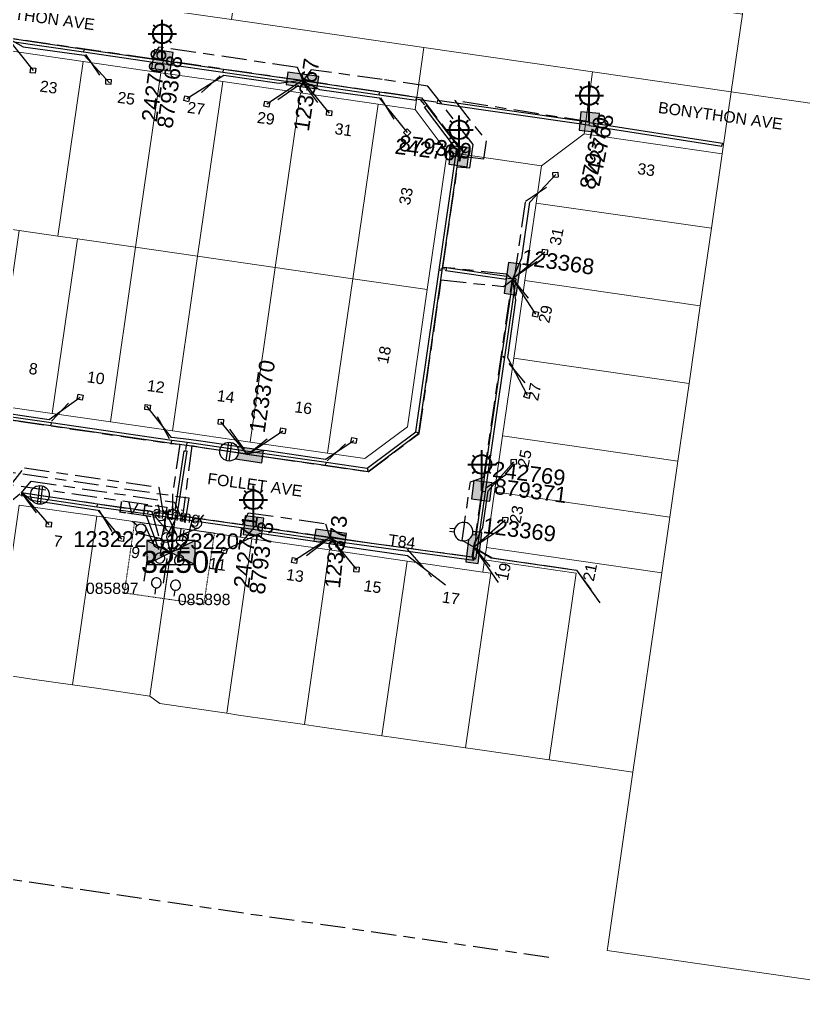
# Model space of a CAD drawing. Header units: metres. Extents: x 300545 to 301772, y 6244522 to 6246099.
# Drawn here: x 300689.3 to 300814.2, y 6244622.9 to 6244779.4 of the extents above; entities that cross this region are included whole.
import ezdxf
from ezdxf.enums import TextEntityAlignment as Align

# ---------------------------------------------------------------- set-up
doc = ezdxf.new("R2010")
doc.units = ezdxf.units.M
for name, pattern in [('Cable Exist UG', [8.2, 4, -1.2, 1.8, -1.2]), ('HIDDEN', [0.375, 0.25, -0.125]), ('HIDDEN2', [0.1875, 0.125, -0.0625])]:
    doc.linetypes.add(name, pattern=pattern)
doc.layers.get('0').update_dxf_attribs({"color": 6})
for name, color, linetype, lineweight in [('Cadastre Land Parcels_SP_EXT', 9, 'Continuous', 5), ('Cadastre Other Property_SP_EXT', 9, 'HIDDEN', 5), ('Cadastre Roads_SP_EXT', 9, 'Continuous', 5)]:
    doc.layers.add(name, color=color, linetype=linetype, lineweight=lineweight)
for name, color, linetype in [('Duct_SP_EXT', 7, 'Continuous'), ('Equip_HV_EXT', 7, 'Continuous'), ('Equip_LV_EXT', 7, 'Continuous'), ('Equip_SP_SL_EXT', 7, 'Continuous'), ('Mains_HV_EXT', 7, 'Continuous'), ('Mains_LV_EXT', 7, 'Continuous'), ('Mains_LV_SL_EXT', 7, 'Continuous'), ('Services_SP_EXT', 7, 'Continuous'), ('Sub_SP_EXT', 7, 'Continuous'), ('SupportsUG_SP_LV_EXT', 7, 'Continuous'), ('SupportsUG_SP_LV_SL_EXT', 7, 'Continuous'), ('Trench_SP_EXT', 7, 'Continuous')]:
    doc.layers.add(name, color=color, linetype=linetype)
doc.styles.add('COLUMN_LABEL', font='arial.ttf')
doc.styles.add('iecARIAL', font='arial.ttf', dxfattribs={"height": 2})
doc.styles.add('POLE_LABEL', font='arial.ttf')
doc.styles.get("Standard").update_dxf_attribs({"font": 'arial.ttf'})
doc.styles.add('SWITCH_LABEL', font='arial.ttf', dxfattribs={"height": 2.5})
doc.linetypes.add('Cable E UG', pattern='A,6,-0.5,["E",Standard,S=1.7,R=0,X=0.5,Y=-1],-2.9', length=9.4)

# ---------------------------------------------------------------- blocks, each defined once
blk = doc.blocks.new('SUB_PADMOUNT_EXT')
for points in [[(0, 0), (-3.84, 1.92), (-3.84, -1.92)], [(0, 0), (3.84, 1.92), (3.84, -1.92)]]:
    blk.add_hatch(color=256).paths.add_polyline_path(points)
for p, q in [((3.84, 1.92), (-3.84, -1.92)), ((-3.84, 1.92), (3.84, -1.92))]:
    blk.add_line(p, q)
blk.add_lwpolyline([(-3.84, -1.92), (3.84, -1.92), (3.84, 1.92), (-3.84, 1.92)], close=True)
for tag, height, flags, p in [('ASSET_NUM', 3.5, 8, (2, 2)), ('STREET_CODE', 0.2, 9, (1.5, 0)), ('CONSTRUCTED_VOLTAGE', 0.2, 9, (1.5, -0.2)), ('OPERATING_VOLTAGE', 0.2, 9, (1.5, -0.6)), ('ORIENTATION', 0.2, 9, (1.5, -0.8)), ('OWNED_BY', 0.2, 9, (1.5, -1)), ('OPERATED_BY', 0.2, 9, (1.5, -1.2)), ('SECONDARY_VOLTAGE', 0.2, 9, (1.5, -1.6)), ('NO_PHASES', 0.2, 9, (1.5, -0.4)), ('MAINTAINED_BY', 0.2, 9, (1.5, -1.4)), ('STATE', 0.2, 9, (1.5, -1.8)), ('SUBSTATION_TYPE', 0.2, 9, (1.5, -2.2)), ('STREETNAME', 0.2, 9, (1.5, -3)), ('SUBURB', 0.2, 9, (1.5, -3.2)), ('PARENT', 0.2, 9, (1.5, -2)), ('USAGE', 0.2, 9, (1.5, -2.4)), ('LEGEND', 0.2, 9, (1.5, -2.6)), ('LOCATION', 0.2, 9, (1.5, -2.8)), ('Z', 0.2, 1, (1.5, -3.6)), ('NOTES', 0.2, 9, (1.5, -3.4))]:
    blk.add_attdef(tag, text='', height=height, dxfattribs=dict(flags=flags)).set_placement(p, align=Align.MIDDLE_LEFT)
blk = doc.blocks.new('COLUMN_EXT')
blk.add_hatch(color=256).paths.add_polyline_path([(-1.49, 1.48), (-1.49, -1.49), (1.48, -1.49), (1.48, 1.48)])
blk.add_lwpolyline([(-1.49, -1.49), (1.48, -1.49), (1.48, 1.48), (-1.49, 1.48)], close=True)
for tag, height, style, flags, p in [('ASSET_NUM', 2.5, 'COLUMN_LABEL', 8, (2, 2)), ('STRUCTURE_PLANT_NUMBER', 0.2, 'POLE_LABEL', 9, (1.81, 0.03)), ('STREET_CODE', 0.2, 'COLUMN_LABEL', 9, (1.81, -0.2))]:
    blk.add_attdef(tag, text='', height=height, dxfattribs=dict(style=style, flags=flags)).set_placement(p, align=Align.MIDDLE_LEFT)
at = {"flags": 9}
for tag, p in [('COLUMN_TYPE', (1.81, -0.4)), ('OWNED_BY', (1.81, -0.6)), ('STATE', (1.81, -0.8)), ('USAGE', (1.81, -1)), ('STREETNAME', (1.81, -1.6)), ('LEGEND', (1.81, -1.2)), ('LOCATION', (1.81, -1.4)), ('SUBURB', (1.81, -1.8)), ('NOTES', (1.81, -2))]:
    blk.add_attdef(tag, text='', height=0.2, dxfattribs=at).set_placement(p, align=Align.MIDDLE_LEFT)
at = {"flags": 1}
blk.add_attdef('Z', (1.81, -2.35), '', height=0.2, dxfattribs=at)
blk = doc.blocks.new('PILLAR_EXT')
blk.add_hatch(color=256).paths.add_polyline_path([(-2.475, 0.99), (-2.475, -0.99), (2.475, -0.99), (2.475, 0.99)])
blk.add_lwpolyline([(-2.475, -0.99), (2.475, -0.99), (2.475, 0.99), (-2.475, 0.99)], close=True)
at = {"style": 'iecARIAL', "flags": 8}
blk.add_attdef('ASSET_NUM', (1.5, 3.5), '', height=2.5, dxfattribs=at)
for tag, p, flags in [('OWNED_BY', (0, -0.2), 9), ('STATE', (0, -0.4), 9), ('SUPPORT_TYPE', (0, -0.6), 9), ('USAGE', (0, -0.8), 9), ('LEGEND', (0, -1), 9), ('LOCATION', (0, -1.2), 9), ('NOTES', (0, -1.4), 9), ('PARENT', (0, -1.6), 9), ('STREETNAME', (0, -1.8), 9), ('SUBURB', (0, -2), 1)]:
    blk.add_attdef(tag, p, '', height=0.2, dxfattribs=dict(flags=flags))
blk = doc.blocks.new('SL_LANTERN_EXT')
at = {"lineweight": 40}
for p, q in [((0, 1.97), (0, 6.47)), ((-1.46, 5.68), (-1.06, 5.28)), ((1.46, 5.68), (1.06, 5.28)), ((-2.25, 4.22), (2.25, 4.22)), ((-1.46, 2.76), (-1.06, 3.16)), ((1.46, 2.76), (1.06, 3.16)), ((0, 0), (0, 2.72))]:
    blk.add_line(p, q, dxfattribs=at)
blk.add_circle((0, 4.22), 1.5, dxfattribs=at)
at = {"style": 'iecARIAL', "flags": 8}
blk.add_attdef('ASSET_NUM', (1.5, 1.5), '', height=2.5, dxfattribs=at)
for tag, p, height, flags in [('OPERATING_VOLTAGE', (0.98, -1.65), 0.2, 9), ('CONSTRUCTED_VOLTAGE', (0.98, -0.65), 0.2, 9), ('CONTROL_TYPE', (0.98, -0.85), 0.2, 9), ('LANTERN_PURPOSE', (0.98, -1.05), 0.2, 9), ('LANTERN_TYPE', (0.98, -1.25), 0.2, 9), ('NO_PHASES', (0.98, -1.45), 0.2, 9), ('LNUMBER', (2.18, -3.25), 2.5, 8), ('ORIENTATION', (0.98, -1.85), 0.2, 9), ('OWNED_BY', (0.98, -2.05), 0.2, 9), ('STATE', (0.98, -2.25), 0.2, 9), ('USAGE', (0.98, -2.45), 0.2, 9), ('CEXIST', (0.98, -2.65), 0.2, 9), ('CNEW', (0.98, -2.85), 0.2, 9), ('CNUMBER', (0.98, -3.05), 0.2, 9), ('CREMOVE', (0.98, -3.25), 0.2, 9), ('CREPLACE', (0.98, -3.45), 0.2, 9), ('LKINGHEIGHT', (0.98, -3.65), 0.2, 9), ('LBRACKET', (0.98, -3.85), 0.2, 9), ('LBRACKETVOCAB', (0.98, -4.05), 0.2, 9), ('LCATEGORY', (0.98, -4.25), 0.2, 9), ('LCHARGE1', (0.98, -4.45), 0.2, 9), ('LCHARGE1PERCENT', (0.98, -4.65), 0.2, 9), ('LCHARGE2', (0.98, -4.85), 0.2, 9), ('LCHARGE2PERCENT', (0.98, -5.05), 0.2, 9), ('LCHARGE3', (0.98, -5.25), 0.2, 9), ('LCHARGE3PERCENT', (0.98, -5.45), 0.2, 9), ('LEXIST', (0.98, -5.65), 0.2, 9), ('LLAMP', (0.98, -5.85), 0.2, 9), ('LLAMPVOCAB', (0.98, -6.05), 0.2, 9), ('LMAST', (0.98, -6.25), 0.2, 9), ('LMASTVOCAB', (0.98, -6.45), 0.2, 9), ('LNEW', (0.98, -6.65), 0.2, 9), ('LANTNUMBER', (0.98, -6.85), 0.2, 9), ('LOUTREACH', (0.98, -7.25), 0.2, 9), ('LOUTREACHVOCAB', (0.98, -7.45), 0.2, 9), ('LRATECODE', (0.98, -7.65), 0.2, 9), ('LREMOVE', (0.98, -7.85), 0.2, 9), ('STREETNAME', (0.98, -9.25), 0.2, 9), ('SUBURB', (0.98, -9.45), 0.2, 1), ('LREPLACE', (0.98, -8.05), 0.2, 9), ('LTYPE', (0.98, -8.25), 0.2, 9), ('LTYPEVOCAB', (0.98, -8.45), 0.2, 9), ('LEGEND', (0.98, -8.65), 0.2, 9), ('LOCATION', (0.98, -8.85), 0.2, 9), ('NOTES', (0.98, -9.05), 0.2, 9)]:
    blk.add_attdef(tag, p, '', height=height, dxfattribs=dict(flags=flags))
blk = doc.blocks.new('CCP_EXT')
at = {"flags": 9}
for tag, p in [('LIFE_SUPPORT', (0, -1.6)), ('STATE', (0, -1.8)), ('NOTES', (0, -2))]:
    blk.add_attdef(tag, text='', height=0.2, dxfattribs=at).set_placement(p, align=Align.MIDDLE_LEFT)
blk.add_wipeout([(0, 0.57), (0.57, 0), (0, -0.57), (-0.57, 0)])
blk.add_lwpolyline([(-0.57, 0), (0, 0.57), (0.57, 0), (0, -0.57), (-0.57, 0)])
at = {"flags": 1}
blk.add_attdef('Z', (0, 0), '', height=0.2, dxfattribs=at)
at = {"flags": 9}
for tag, p in [('CCP_TYPE', (0, 0)), ('CONSTRUCTED_VOLTAGE', (0, -0.2)), ('OPERATING_VOLTAGE', (0, -0.6)), ('ORIENTATION', (0, -0.8)), ('OWNED_BY', (0, -1)), ('NO_PHASES', (0, -0.4)), ('USAGE', (0, -1.2)), ('LEGEND', (0, -1.4))]:
    blk.add_attdef(tag, text='', height=0.2, dxfattribs=at).set_placement(p, align=Align.MIDDLE_LEFT)
blk = doc.blocks.new('LV_UG_LINKS_CLOSED_EXT')
blk.add_wipeout([(-1.06, 1.06), (-1.18, 0.92), (-1.29, 0.76), (-1.37, 0.59), (-1.43, 0.42), (-1.48, 0.23), (-1.49, 0.05), (-1.49, -0.14), (-1.46, -0.33), (-1.41, -0.51), (-1.33, -0.68), (-1.24, -0.84), (-1.12, -0.99), (-0.99, -1.12), (-0.84, -1.24), (-0.68, -1.33), (-0.51, -1.41), (-0.33, -1.46), (-0.14, -1.49), (0.05, -1.49), (0.23, -1.48), (0.42, -1.43), (0.59, -1.37), (0.76, -1.29), (0.92, -1.18), (1.06, -1.06), (1.18, -0.92), (1.29, -0.76), (1.37, -0.59), (1.43, -0.42), (1.48, -0.23), (1.49, -0.05), (1.49, 0.14), (1.46, 0.33), (1.41, 0.51), (1.33, 0.68), (1.24, 0.84), (1.12, 0.99), (0.99, 1.12), (0.84, 1.24), (0.68, 1.33), (0.51, 1.41), (0.33, 1.46), (0.14, 1.49), (-0.05, 1.49), (-0.23, 1.48), (-0.42, 1.43), (-0.59, 1.37), (-0.76, 1.29), (-0.92, 1.18)])
for p, q in [((-0.25, -1.48), (-0.25, 1.48)), ((0.25, -1.48), (0.25, 1.48))]:
    blk.add_line(p, q)
blk.add_circle((0, 0), 1.5)
at = {"flags": 9}
for tag, p in [('ACTUAL_STATUS', (0, 0)), ('CONSTRUCTED_VOLTAGE', (0, -0.2)), ('OPERATING_VOLTAGE', (0, -0.6)), ('ORIENTATION', (0, -0.8)), ('STATE', (0, -1)), ('SWITCH_TYPE', (0, -1.2)), ('NO_PHASES', (0, -0.4)), ('USAGE', (0, -1.4)), ('NOTES', (0, -1.6))]:
    blk.add_attdef(tag, text='', height=0.2, dxfattribs=at).set_placement(p, align=Align.MIDDLE_LEFT)
at = {"flags": 1}
blk.add_attdef('Z', (0, 0), '', height=0.2, dxfattribs=at)
blk = doc.blocks.new('LV_UG_LINKS_OPEN_EXT')
blk.add_wipeout([(-0.25, 1.47), (-0.43, 1.43), (-0.61, 1.36), (-0.77, 1.28), (-0.93, 1.17), (-1.07, 1.05), (-1.19, 0.9), (-1.29, 0.75), (-1.38, 0.58), (-1.44, 0.4), (-1.48, 0.22), (-1.49, 0.03), (-1.49, -0.16), (-1.45, -0.34), (-1.4, -0.52), (-1.32, -0.69), (-1.23, -0.85), (-1.11, -1), (-0.98, -1.13), (-0.83, -1.24), (-0.66, -1.34), (-0.49, -1.41), (-0.31, -1.46), (-0.13, -1.49), (0.06, -1.49), (0.25, -1.47), (0.43, -1.43), (0.61, -1.36), (0.77, -1.28), (0.93, -1.17), (1.07, -1.05), (1.19, -0.9), (1.29, -0.75), (1.38, -0.58), (1.44, -0.4), (1.48, -0.22), (1.49, -0.03), (1.49, 0.16), (1.45, 0.34), (1.4, 0.52), (1.32, 0.69), (1.23, 0.85), (1.11, 1), (0.98, 1.13), (0.83, 1.24), (0.66, 1.34), (0.49, 1.41), (0.31, 1.46), (0.13, 1.49), (-0.06, 1.49)])
for p, q in [((-0.25, 1.47), (-0.25, 2.22)), ((0.25, 1.47), (0.25, 2.22)), ((-0.25, -1.47), (-0.25, -2.22)), ((0.25, -1.47), (0.25, -2.22))]:
    blk.add_line(p, q)
blk.add_lwpolyline([(0, -1.49, 1), (0, 1.49, 1)], format="xyb", close=True)
at = {"flags": 9}
for tag, p in [('ACTUAL_STATUS', (0, 0)), ('CONSTRUCTED_VOLTAGE', (0, -0.2)), ('OPERATING_VOLTAGE', (0, -0.6)), ('ORIENTATION', (0, -0.8)), ('STATE', (0, -1)), ('SWITCH_TYPE', (0, -1.2)), ('NO_PHASES', (0, -0.4)), ('USAGE', (0, -1.4)), ('NOTES', (0, -1.6))]:
    blk.add_attdef(tag, text='', height=0.2, dxfattribs=at).set_placement(p, align=Align.MIDDLE_LEFT)
at = {"flags": 1}
blk.add_attdef('Z', (0, 0), '', height=0.2, dxfattribs=at)
blk = doc.blocks.new('LV_UG_DFUSE_CLOSED_EXT')
for points in [[(1, 0), (0, 0)], [(5.04, 0.73), (2.16, -0.72)], [(5.05, -0.71), (2.16, 0.72)], [(6.2, 0.01), (7.2, 0.01)]]:
    blk.add_lwpolyline(points)
for centre in [(1.8, 0), (5.4, 0.01)]:
    blk.add_circle(centre, 0.8)
at = {"flags": 9}
for tag, p in [('ACTUAL_STATUS', (0, 0)), ('CONSTRUCTED_VOLTAGE', (0, -0.2)), ('OPERATING_VOLTAGE', (0, -0.6)), ('ORIENTATION', (0, -0.8)), ('STATE', (0, -1)), ('SWITCH_TYPE', (0, -1.2)), ('NO_PHASES', (0, -0.4)), ('USAGE', (0, -1.4)), ('NOTES', (0, -1.6))]:
    blk.add_attdef(tag, text='', height=0.2, dxfattribs=at).set_placement(p, align=Align.MIDDLE_LEFT)
at = {"flags": 1}
blk.add_attdef('Z', (0, 0), '', height=0.2, dxfattribs=at)
blk = doc.blocks.new('SWG_HOLEC_SU_EXT')
blk.add_line((1.8, -2), (5.8, -2))
for points in [[(1, 0), (0, 0)], [(6.6, 0), (7.6, 0)]]:
    blk.add_lwpolyline(points)
for points in [[(1.8, -0.8, 1), (1.8, 0.8, 1)], [(5.8, -0.8, 1), (5.8, 0.8, 1)]]:
    blk.add_lwpolyline(points, format="xyb", close=True)
at = {"style": 'SWITCH_LABEL', "flags": 8}
blk.add_attdef('ASSET_NUM', text='', height=2.5, rotation=179.9544, dxfattribs=at).set_placement((-2.4, 0), align=Align.MIDDLE_LEFT)
at = {"flags": 1}
blk.add_attdef('Z', (0, 0), '', height=0.2, dxfattribs=at)
at = {"flags": 9}
for tag, p in [('ACTUAL_STATUS', (0, -0.4)), ('CONSTRUCTED_VOLTAGE', (0, -0.6)), ('OPERATING_VOLTAGE', (0, -1)), ('ORIENTATION', (0, -1.2)), ('OWNED_BY', (0, -1.4)), ('NO_PHASES', (0, -0.8)), ('PARENT', (0, -1.6)), ('STATE', (0, -1.8)), ('SWITCH_TYPE', (0, -2)), ('STREETNAME', (0, -2.6)), ('SUBURB', (0, -2.8)), ('USAGE', (0, -2.2)), ('LOCATION', (0, -2.4)), ('NOTES', (0, -3))]:
    blk.add_attdef(tag, text='', height=0.2, dxfattribs=at).set_placement(p, align=Align.MIDDLE_LEFT)
at = {"style": 'SWITCH_LABEL', "flags": 9}
blk.add_attdef('STREET_CODE', text='', height=0.2, dxfattribs=at).set_placement((0, -0.2), align=Align.MIDDLE_LEFT)

msp = doc.modelspace()

# ---------------------------------------------------------------- linework, layer by layer
at = {"layer": 'Cadastre Land Parcels_SP_EXT', "linetype": 'Continuous'}
for points in [[(300859.14, 6244781.49), (300841.85, 6244783.49), (300838.46, 6244788.02), (300806.3, 6244792.67), (300804.51, 6244780.3), (300802.72, 6244767.92), (300834.89, 6244763.27), (300839.42, 6244766.66), (300856.56, 6244763.67), (300942.77, 6244751.21), (300940.73, 6244737.06), (300945.81, 6244730.26), (301065.84, 6244712.91), (301112.39, 6244660.11), (301123.1, 6244734.3), (301043.36, 6244745.89), (301010.68, 6244750.51), (301003.25, 6244751.58), (300963.79, 6244757.27), (300965.78, 6244771.04), (300946.04, 6244773.89), (300945.36, 6244769.03), (300859.14, 6244781.49)], [(300804.51, 6244780.3), (300724.86, 6244791.81), (300723.07, 6244779.43), (300753.74, 6244775), (300780.62, 6244771.12), (300802.72, 6244767.92), (300804.51, 6244780.3)], [(300699.4, 6244772.74), (300687.03, 6244774.53), (300683.01, 6244746.7), (300689.2, 6244745.8), (300695.38, 6244744.91), (300699.4, 6244772.74)], [(300711.77, 6244770.96), (300699.4, 6244772.74), (300695.38, 6244744.91), (300698.48, 6244744.46), (300707.76, 6244743.12), (300711.77, 6244770.96)], [(300721.67, 6244769.53), (300711.77, 6244770.96), (300707.76, 6244743.12), (300717.65, 6244741.69), (300721.67, 6244769.53)], [(300734.05, 6244767.74), (300721.67, 6244769.53), (300717.65, 6244741.69), (300730.03, 6244739.91), (300734.05, 6244767.74)], [(300746.42, 6244765.95), (300734.05, 6244767.74), (300730.03, 6244739.91), (300742.4, 6244738.12), (300746.42, 6244765.95)], [(300802.72, 6244767.92), (300801.29, 6244758.03), (300799.58, 6244746.15), (300797.79, 6244733.77), (300796.01, 6244721.4), (300794.22, 6244709.02), (300792.93, 6244700.11), (300791.65, 6244691.2), (300787.06, 6244659.47), (300783.05, 6244631.66), (300782.96, 6244631.04), (300839.27, 6244622.91), (300834.19, 6244629.71), (300853.61, 6244764.19), (300839.42, 6244766.66), (300834.89, 6244763.27), (300802.72, 6244767.92)], [(300757.44, 6244758.3), (300752.36, 6244765.09), (300746.42, 6244765.95), (300742.4, 6244738.12), (300754.28, 6244736.4), (300757.44, 6244758.3)], [(300801.29, 6244758.03), (300779.28, 6244761.2), (300772.49, 6244756.12), (300771.63, 6244750.18), (300799.58, 6244746.15), (300801.29, 6244758.03)], [(300799.58, 6244746.15), (300771.63, 6244750.18), (300769.84, 6244737.81), (300797.79, 6244733.77), (300799.58, 6244746.15)], [(300698.48, 6244744.46), (300695.38, 6244744.91), (300689.2, 6244745.8), (300685.18, 6244717.97), (300694.46, 6244716.63), (300698.48, 6244744.46)], [(300707.76, 6244743.12), (300698.48, 6244744.46), (300694.46, 6244716.63), (300703.74, 6244715.29), (300707.76, 6244743.12)], [(300717.65, 6244741.69), (300707.76, 6244743.12), (300703.74, 6244715.29), (300713.63, 6244713.86), (300717.65, 6244741.69)], [(300730.03, 6244739.91), (300717.65, 6244741.69), (300713.63, 6244713.86), (300726.01, 6244712.07), (300730.03, 6244739.91)], [(300742.4, 6244738.12), (300730.03, 6244739.91), (300726.01, 6244712.07), (300738.38, 6244710.28), (300742.4, 6244738.12)], [(300751.12, 6244714.51), (300754.28, 6244736.4), (300742.4, 6244738.12), (300738.38, 6244710.28), (300744.32, 6244709.43), (300751.12, 6244714.51)], [(300797.79, 6244733.77), (300769.84, 6244737.81), (300768.05, 6244725.43), (300796.01, 6244721.4), (300797.79, 6244733.77)], [(300796.01, 6244721.4), (300768.05, 6244725.43), (300766.27, 6244713.06), (300794.22, 6244709.02), (300796.01, 6244721.4)], [(300794.22, 6244709.02), (300766.27, 6244713.06), (300764.98, 6244704.15), (300792.93, 6244700.11), (300794.22, 6244709.02)], [(300792.93, 6244700.11), (300764.98, 6244704.15), (300763.7, 6244695.24), (300791.65, 6244691.2), (300792.93, 6244700.11)], [(300701.57, 6244700.24), (300689.19, 6244702.03), (300685.31, 6244675.16), (300691.27, 6244674.3), (300697.69, 6244673.37), (300701.57, 6244700.24)], [(300713.94, 6244698.45), (300701.57, 6244700.24), (300697.69, 6244673.37), (300701.51, 6244672.82), (300710.06, 6244671.59), (300713.94, 6244698.45)], [(300726.31, 6244696.66), (300713.94, 6244698.45), (300710.06, 6244671.59), (300711.61, 6244670.37), (300722.29, 6244668.83), (300726.31, 6244696.66)], [(300738.69, 6244694.88), (300726.31, 6244696.66), (300722.29, 6244668.83), (300724.18, 6244668.56), (300734.67, 6244667.04), (300738.69, 6244694.88)], [(300791.65, 6244691.2), (300763.7, 6244695.24), (300763.42, 6244693.29), (300778.03, 6244691.18), (300773.72, 6244661.4), (300774.46, 6244661.29), (300787.06, 6244659.47), (300791.65, 6244691.2)], [(300751.06, 6244693.09), (300738.69, 6244694.88), (300734.67, 6244667.04), (300736.75, 6244666.74), (300747.04, 6244665.25), (300751.06, 6244693.09)], [(300764.4, 6244691.16), (300763.13, 6244691.34), (300751.06, 6244693.09), (300747.04, 6244665.25), (300749.32, 6244664.92), (300760.38, 6244663.32), (300764.4, 6244691.16)], [(300778.03, 6244691.18), (300763.42, 6244693.29), (300763.13, 6244691.34), (300764.4, 6244691.16), (300760.38, 6244663.32), (300761.89, 6244663.1), (300773.72, 6244661.4), (300778.03, 6244691.18)]]:
    msp.add_lwpolyline(points, close=True, dxfattribs=at)
at = {"layer": 'Cadastre Other Property_SP_EXT', "linetype": 'HIDDEN2'}
msp.add_lwpolyline([(300713.93, 6244698.44), (300712.3, 6244687.11), (300718.64, 6244686.2), (300720.34, 6244697.56), (300713.93, 6244698.44)], close=True, dxfattribs=at)
at = {"layer": 'Cadastre Roads_SP_EXT', "linetype": 'Continuous'}
msp.add_lwpolyline([(300802.72, 6244767.92), (300780.62, 6244771.12), (300779.28, 6244761.2), (300801.29, 6244758.03), (300802.72, 6244767.92)], close=True, dxfattribs=at)
at = {"layer": 'Duct_SP_EXT'}
for p, q in [((300699.47, 6244774.21), (300687.3, 6244775.96)), ((300699.54, 6244774.68), (300687.36, 6244776.44)), ((300699.47, 6244774.21), (300699.5, 6244774.44)), ((300699.47, 6244774.21), (300699.5, 6244774.44)), ((300712.07, 6244772.37), (300699.47, 6244774.21)), ((300699.54, 6244774.68), (300699.5, 6244774.44)), ((300699.54, 6244774.68), (300699.5, 6244774.44)), ((300712.14, 6244772.84), (300699.54, 6244774.68)), ((300712.07, 6244772.37), (300712.1, 6244772.61)), ((300712.07, 6244772.37), (300712.1, 6244772.61)), ((300721.69, 6244770.99), (300712.07, 6244772.37)), ((300712.14, 6244772.84), (300712.1, 6244772.61)), ((300712.14, 6244772.84), (300712.1, 6244772.61)), ((300721.76, 6244771.47), (300712.14, 6244772.84)), ((300721.69, 6244770.99), (300721.73, 6244771.23)), ((300721.69, 6244770.99), (300721.73, 6244771.23)), ((300734.33, 6244769.17), (300721.69, 6244770.99)), ((300721.76, 6244771.47), (300721.73, 6244771.23)), ((300721.76, 6244771.47), (300721.73, 6244771.23)), ((300734.4, 6244769.64), (300721.76, 6244771.47)), ((300734.33, 6244769.17), (300734.37, 6244769.41)), ((300734.33, 6244769.17), (300734.37, 6244769.41)), ((300746.58, 6244767.39), (300734.33, 6244769.17)), ((300734.4, 6244769.64), (300734.37, 6244769.41)), ((300734.4, 6244769.64), (300734.37, 6244769.41)), ((300746.65, 6244767.87), (300734.4, 6244769.64)), ((300746.58, 6244767.39), (300746.61, 6244767.63)), ((300746.58, 6244767.39), (300746.61, 6244767.63)), ((300752.48, 6244766.54), (300746.58, 6244767.39)), ((300746.65, 6244767.87), (300746.61, 6244767.63)), ((300746.65, 6244767.87), (300746.61, 6244767.63)), ((300752.55, 6244767.01), (300746.65, 6244767.87)), ((300752.48, 6244766.54), (300752.51, 6244766.77)), ((300752.55, 6244767.01), (300752.51, 6244766.77)), ((300753.84, 6244765.45), (300754.03, 6244765.6)), ((300754.22, 6244765.74), (300754.03, 6244765.6)), ((300759.46, 6244758.87), (300754.22, 6244765.74)), ((300755.83, 6244766.03), (300755.87, 6244766.27)), ((300778.8, 6244762.74), (300755.83, 6244766.03)), ((300755.9, 6244766.51), (300755.87, 6244766.27)), ((300778.86, 6244763.21), (300755.9, 6244766.51)), ((300758.95, 6244758.74), (300753.84, 6244765.45)), ((300778.8, 6244762.74), (300778.83, 6244762.97)), ((300780.07, 6244762.56), (300778.8, 6244762.74)), ((300778.86, 6244763.21), (300778.83, 6244762.97)), ((300780.13, 6244763.03), (300778.86, 6244763.21)), ((300780.06, 6244762.56), (300780.1, 6244762.8)), ((300780.06, 6244762.56), (300801.26, 6244759.25)), ((300780.07, 6244762.56), (300780.1, 6244762.8)), ((300780.13, 6244763.03), (300780.1, 6244762.8)), ((300780.14, 6244763.03), (300780.1, 6244762.8)), ((300780.14, 6244763.03), (300801.34, 6244759.72)), ((300801.26, 6244759.25), (300801.3, 6244759.49)), ((300801.34, 6244759.72), (300801.3, 6244759.49)), ((300756.16, 6244739.52), (300758.83, 6244757.88)), ((300756.64, 6244739.45), (300759.31, 6244757.81)), ((300758.8, 6244757.68), (300758.95, 6244758.74)), ((300758.83, 6244757.88), (300759.07, 6244757.85)), ((300758.95, 6244758.74), (300759.2, 6244758.8)), ((300759.31, 6244757.81), (300759.07, 6244757.85)), ((300759.46, 6244758.87), (300759.2, 6244758.8)), ((300759.28, 6244757.61), (300759.46, 6244758.87)), ((300758.8, 6244757.68), (300759.04, 6244757.65)), ((300759.28, 6244757.61), (300759.04, 6244757.65)), ((300752.47, 6244713.73), (300756.16, 6244739.52)), ((300752.92, 6244713.47), (300756.64, 6244739.45)), ((300756.16, 6244739.52), (300756.4, 6244739.48)), ((300756.16, 6244739.52), (300756.4, 6244739.48)), ((300756.64, 6244739.45), (300756.4, 6244739.48)), ((300756.64, 6244739.45), (300756.4, 6244739.48)), ((300757.22, 6244739.36), (300757.26, 6244739.6)), ((300766.83, 6244737.97), (300757.22, 6244739.36)), ((300757.29, 6244739.84), (300757.26, 6244739.6)), ((300766.9, 6244738.45), (300757.29, 6244739.84)), ((300767.92, 6244738.15), (300766.13, 6244725.7)), ((300768.4, 6244738.08), (300766.6, 6244725.63)), ((300766.83, 6244737.97), (300766.86, 6244738.21)), ((300766.9, 6244738.45), (300766.86, 6244738.21)), ((300767.92, 6244738.15), (300768.16, 6244738.12)), ((300768.4, 6244738.08), (300768.16, 6244738.12)), ((300766.13, 6244725.7), (300763.01, 6244704.2)), ((300766.13, 6244725.7), (300766.36, 6244725.67)), ((300766.13, 6244725.7), (300766.36, 6244725.67)), ((300766.6, 6244725.63), (300766.36, 6244725.67)), ((300766.6, 6244725.63), (300766.36, 6244725.67)), ((300684.86, 6244716.06), (300694.24, 6244714.71)), ((300684.93, 6244716.53), (300694.31, 6244715.18)), ((300694.24, 6244714.71), (300694.28, 6244714.94)), ((300694.24, 6244714.71), (300694.28, 6244714.94)), ((300694.24, 6244714.71), (300713.47, 6244711.9)), ((300694.31, 6244715.18), (300694.28, 6244714.94)), ((300694.31, 6244715.18), (300694.28, 6244714.94)), ((300694.31, 6244715.18), (300713.53, 6244712.38)), ((300713.53, 6244712.38), (300713.5, 6244712.14)), ((300713.53, 6244712.38), (300713.5, 6244712.14)), ((300713.53, 6244712.38), (300715.98, 6244712.04)), ((300744.71, 6244707.91), (300752.47, 6244713.73)), ((300744.83, 6244707.4), (300752.92, 6244713.47)), ((300752.47, 6244713.73), (300752.69, 6244713.6)), ((300752.92, 6244713.47), (300752.69, 6244713.6)), ((300713.47, 6244711.9), (300713.5, 6244712.14)), ((300713.47, 6244711.9), (300713.5, 6244712.14)), ((300713.47, 6244711.9), (300715.92, 6244711.57)), ((300715.91, 6244711.57), (300715.95, 6244711.8)), ((300715.92, 6244711.57), (300715.95, 6244711.8)), ((300715.98, 6244712.04), (300715.95, 6244711.8)), ((300715.98, 6244712.04), (300715.95, 6244711.8)), ((300714.05, 6244701.17), (300715.52, 6244710.7)), ((300714.52, 6244701.09), (300715.99, 6244710.63)), ((300715.52, 6244710.7), (300715.75, 6244710.67)), ((300715.99, 6244710.63), (300715.75, 6244710.67)), ((300725.63, 6244710.17), (300725.67, 6244710.41)), ((300725.63, 6244710.17), (300725.67, 6244710.41)), ((300725.63, 6244710.17), (300738.07, 6244708.38)), ((300725.7, 6244710.64), (300725.67, 6244710.41)), ((300725.7, 6244710.64), (300725.67, 6244710.41)), ((300725.7, 6244710.64), (300738.14, 6244708.85)), ((300738.07, 6244708.38), (300738.11, 6244708.62)), ((300738.07, 6244708.38), (300738.11, 6244708.62)), ((300738.07, 6244708.38), (300744.83, 6244707.4)), ((300738.14, 6244708.85), (300738.11, 6244708.62)), ((300738.14, 6244708.85), (300738.11, 6244708.62)), ((300738.14, 6244708.85), (300744.71, 6244707.91)), ((300744.71, 6244707.91), (300744.77, 6244707.66)), ((300744.83, 6244707.4), (300744.77, 6244707.66)), ((300689.51, 6244703.48), (300689.55, 6244703.72)), ((300689.58, 6244703.96), (300689.55, 6244703.72)), ((300763.01, 6244704.2), (300763.25, 6244704.17)), ((300763.01, 6244704.2), (300763.25, 6244704.17)), ((300763.49, 6244704.14), (300763.25, 6244704.17)), ((300763.49, 6244704.13), (300763.25, 6244704.17)), ((300701.6, 6244701.71), (300701.64, 6244701.95)), ((300701.6, 6244701.71), (300701.64, 6244701.95)), ((300709.66, 6244700.56), (300701.6, 6244701.71)), ((300701.67, 6244702.19), (300701.64, 6244701.95)), ((300701.67, 6244702.19), (300701.64, 6244701.95)), ((300709.73, 6244701.04), (300701.67, 6244702.19)), ((300709.66, 6244700.56), (300709.7, 6244700.8)), ((300709.66, 6244700.56), (300709.7, 6244700.8)), ((300714.1, 6244699.9), (300709.66, 6244700.56)), ((300709.73, 6244701.04), (300709.7, 6244700.8)), ((300709.73, 6244701.04), (300709.7, 6244700.8)), ((300714.17, 6244700.38), (300709.73, 6244701.04)), ((300714.05, 6244701.17), (300714.29, 6244701.13)), ((300714.1, 6244699.9), (300714.14, 6244700.14)), ((300714.1, 6244699.9), (300714.14, 6244700.14)), ((300726.47, 6244698.12), (300714.1, 6244699.9)), ((300714.17, 6244700.38), (300714.14, 6244700.14)), ((300714.17, 6244700.38), (300714.14, 6244700.14)), ((300726.53, 6244698.6), (300714.17, 6244700.38)), ((300714.52, 6244701.09), (300714.29, 6244701.13)), ((300726.47, 6244698.12), (300726.5, 6244698.36)), ((300726.47, 6244698.12), (300726.5, 6244698.36)), ((300726.53, 6244698.6), (300726.5, 6244698.36)), ((300726.53, 6244698.6), (300726.5, 6244698.36)), ((300738.8, 6244696.82), (300726.53, 6244698.6)), ((300738.74, 6244696.35), (300726.47, 6244698.12)), ((300738.8, 6244696.82), (300738.77, 6244696.58)), ((300738.8, 6244696.82), (300738.77, 6244696.58)), ((300738.74, 6244696.35), (300738.77, 6244696.58)), ((300738.74, 6244696.35), (300738.77, 6244696.58)), ((300761.73, 6244695.17), (300761.49, 6244693.45)), ((300761.73, 6244695.17), (300761.97, 6244695.14)), ((300761.73, 6244695.17), (300761.97, 6244695.14)), ((300762.21, 6244695.11), (300761.97, 6244695.14)), ((300762.21, 6244695.11), (300761.97, 6244695.14)), ((300761.76, 6244693.66), (300761.72, 6244693.42)), ((300762.21, 6244695.11), (300761.96, 6244693.38)), ((300761.49, 6244693.45), (300761.72, 6244693.42)), ((300761.69, 6244693.18), (300761.72, 6244693.42)), ((300761.96, 6244693.38), (300761.72, 6244693.42))]:
    msp.add_line(p, q, dxfattribs=at)
at = {"layer": 'Mains_HV_EXT', "linetype": 'Cable E UG'}
for points in [[(300706.46, 6244700.8), (300709.32, 6244700.39)], [(300709.32, 6244700.39), (300709.44, 6244700.37), (300710.79, 6244696.78), (300711.42, 6244694.94)]]:
    msp.add_lwpolyline(points, dxfattribs=at)
at = {"layer": 'Mains_LV_SL_EXT', "linetype": 'Cable Exist UG'}
for points in [[(300734.39, 6244769.69), (300712.02, 6244772.93)], [(300780.1, 6244763.11), (300758.67, 6244766.51), (300758.67, 6244766.51), (300763.67, 6244760.07), (300763.26, 6244757.17), (300759.35, 6244757.64)], [(300738.79, 6244696.88), (300726.54, 6244698.66)]]:
    msp.add_lwpolyline(points, dxfattribs=at)
at = {"layer": 'Services_SP_EXT'}
msp.add_lwpolyline([(300761.75, 6244695.23), (300764.46, 6244693.61), (300764.46, 6244693.61), (300778.09, 6244691.67), (300781.81, 6244686.46)], dxfattribs=at)
at = {"layer": 'Trench_SP_EXT', "linetype": 'Cable Exist UG'}
for points in [[(300718.26, 6244767.82), (300721.91, 6244771.08)], [(300730.47, 6244766.71), (300734.37, 6244769.41), (300737.02, 6244765.83)], [(300748.99, 6244763.55), (300746.42, 6244767.66)], [(300752.71, 6244766.72), (300755.62, 6244766.31)], [(300753.86, 6244765.83), (300753.15, 6244766.66)], [(300757.09, 6244739.63), (300756.44, 6244739.71)], [(300767.85, 6244738.11), (300767.09, 6244738.15)], [(300769.9, 6244721.52), (300766.38, 6244725.77)], [(300697.08, 6244718.3), (300693.97, 6244714.99)], [(300725.59, 6244710.11), (300729.55, 6244713.24)], [(300715.8, 6244710.89), (300715.95, 6244711.8)], [(300766.92, 6244706.92), (300762.97, 6244704.3)], [(300686.25, 6244701.25), (300689.53, 6244704.03), (300692.18, 6244700.39)], [(300713.6, 6244696.3), (300714.13, 6244700.12)], [(300714.29, 6244701.13), (300714.09, 6244700.15)], [(300724.35, 6244695.63), (300726.72, 6244698.53)], [(300765.66, 6244697.98), (300761.69, 6244695.31)], [(300761.69, 6244695.31), (300765.42, 6244690.88)], [(300761.97, 6244695.14), (300764.61, 6244693.6), (300764.61, 6244693.6), (300778.09, 6244691.67), (300780.33, 6244688.56)], [(300751.05, 6244695.02), (300754.97, 6244690.58)]]:
    msp.add_lwpolyline(points, dxfattribs=at)

# ---------------------------------------------------------------- block references
at = {"layer": 'Equip_LV_EXT'}
for p, rotation in [((300713.18, 6244695.11), 104.6300113855784), ((300713.5, 6244695.16), 88.22841395178672), ((300713.89, 6244695.05), 48.51809170389424)]:
    msp.add_blockref('LV_UG_DFUSE_CLOSED_EXT', p, dxfattribs=dict(at, rotation=rotation))
at = {"layer": 'Equip_SP_SL_EXT'}
ref = msp.add_blockref('SL_LANTERN_EXT', (300712.02, 6244772.93), dxfattribs=at)
ref.add_attrib('ASSET_NUM', '242766', dxfattribs={"layer": '0', "height": 2.5, "rotation": 81.9649, "style": 'iecARIAL'}).set_placement((300713.52, 6244774.43), align=Align.BOTTOM_RIGHT)
ref = msp.add_blockref('SL_LANTERN_EXT', (300780.1, 6244763.11), dxfattribs=at)
ref.add_attrib('ASSET_NUM', '242768', dxfattribs={"layer": '0', "height": 2.5, "rotation": 78.3535, "style": 'iecARIAL'}).set_placement((300781.6, 6244764.61), align=Align.TOP_RIGHT)
ref = msp.add_blockref('SL_LANTERN_EXT', (300759.35, 6244757.64), dxfattribs=at)
ref.add_attrib('ASSET_NUM', '242767', dxfattribs={"layer": '0', "height": 2.5, "rotation": 353.1257, "style": 'iecARIAL'}).set_placement((300760.85, 6244759.14), align=Align.TOP_RIGHT)
ref = msp.add_blockref('SL_LANTERN_EXT', (300762.97, 6244704.3), dxfattribs=at)
ref.add_attrib('ASSET_NUM', '242769', dxfattribs={"layer": '0', "height": 2.5, "rotation": 352.7405, "style": 'iecARIAL'}).set_placement((300764.47, 6244705.8), align=Align.BOTTOM_LEFT)
ref = msp.add_blockref('SL_LANTERN_EXT', (300726.54, 6244698.66), dxfattribs=at)
ref.add_attrib('ASSET_NUM', '242771', dxfattribs={"layer": '0', "height": 2.5, "rotation": 82.8444, "style": 'iecARIAL'}).set_placement((300728.04, 6244700.16), align=Align.BOTTOM_RIGHT)
at = {"layer": 'Sub_SP_EXT'}
ref = msp.add_blockref('SUB_PADMOUNT_EXT', (300713.41, 6244694.47), dxfattribs=at)
ref.add_attrib('ASSET_NUM', '32507', dxfattribs={"layer": '0', "height": 3.5}).set_placement((300715.41, 6244694.72), align=Align.TOP_CENTER)
at = {"layer": 'SupportsUG_SP_LV_EXT'}
ref = msp.add_blockref('PILLAR_EXT', (300734.37, 6244769.71), dxfattribs=dict(at, rotation=172.1196648811732))
ref.add_attrib('ASSET_NUM', '123367', dxfattribs={"layer": '0', "height": 2.5, "rotation": 81.4958, "style": 'iecARIAL'}).set_placement((300735.87, 6244773.21), align=Align.MIDDLE_RIGHT)
ref = msp.add_blockref('PILLAR_EXT', (300767.85, 6244738.11), dxfattribs=dict(at, rotation=261.6249410742731))
ref.add_attrib('ASSET_NUM', '123368', dxfattribs={"layer": '0', "height": 2.5, "rotation": 351.8699, "style": 'iecARIAL'}).set_placement((300769.35, 6244741.61), align=Align.MIDDLE_LEFT)
ref = msp.add_blockref('PILLAR_EXT', (300725.59, 6244710.11), dxfattribs=dict(at, rotation=351.7920043006798))
ref.add_attrib('ASSET_NUM', '123370', dxfattribs={"layer": '0', "height": 2.5, "rotation": 81.5592, "style": 'iecARIAL'}).set_placement((300727.09, 6244713.61), align=Align.MIDDLE_LEFT)
ref = msp.add_blockref('PILLAR_EXT', (300738.79, 6244696.88), dxfattribs=dict(at, rotation=171.8580866047842))
ref.add_attrib('ASSET_NUM', '123373', dxfattribs={"layer": '0', "height": 2.5, "rotation": 84.1212, "style": 'iecARIAL'}).set_placement((300740.29, 6244700.38), align=Align.MIDDLE_RIGHT)
ref = msp.add_blockref('PILLAR_EXT', (300761.69, 6244695.31), dxfattribs=dict(at, rotation=263.0295772742702))
ref.add_attrib('ASSET_NUM', '123369', dxfattribs={"layer": '0', "height": 2.5, "rotation": 352.9834, "style": 'iecARIAL'}).set_placement((300763.19, 6244698.81), align=Align.MIDDLE_LEFT)
at = {"layer": 'SupportsUG_SP_LV_SL_EXT'}
ref = msp.add_blockref('COLUMN_EXT', (300712.02, 6244772.93), dxfattribs=dict(at, rotation=170.7458211418534))
ref.add_attrib('ASSET_NUM', '879368', dxfattribs={"layer": '0', "height": 2.5, "rotation": 81.9649, "style": 'COLUMN_LABEL'}).set_placement((300714.02, 6244773.68), align=Align.MIDDLE_RIGHT)
ref = msp.add_blockref('COLUMN_EXT', (300780.1, 6244763.11), dxfattribs=dict(at, rotation=174.1677514641221))
ref.add_attrib('ASSET_NUM', '879370', dxfattribs={"layer": '0', "height": 2.5, "rotation": 78.3535, "style": 'COLUMN_LABEL'}).set_placement((300782.1, 6244763.86), align=Align.MIDDLE_RIGHT)
ref = msp.add_blockref('COLUMN_EXT', (300759.35, 6244757.64), dxfattribs=dict(at, rotation=82.62115424573282))
ref.add_attrib('ASSET_NUM', '879369', dxfattribs={"layer": '0', "height": 2.5, "rotation": 353.1257, "style": 'COLUMN_LABEL'}).set_placement((300761.35, 6244758.39), align=Align.MIDDLE_RIGHT)
ref = msp.add_blockref('COLUMN_EXT', (300762.97, 6244704.3), dxfattribs=dict(at, rotation=262.6980515341115))
ref.add_attrib('ASSET_NUM', '879371', dxfattribs={"layer": '0', "height": 2.5, "rotation": 352.7405, "style": 'COLUMN_LABEL'}).set_placement((300764.97, 6244705.05), align=Align.MIDDLE_LEFT)
ref = msp.add_blockref('COLUMN_EXT', (300726.54, 6244698.66), dxfattribs=dict(at, rotation=173.2616562019131))
ref.add_attrib('ASSET_NUM', '879373', dxfattribs={"layer": '0', "height": 2.5, "rotation": 82.8444, "style": 'COLUMN_LABEL'}).set_placement((300728.54, 6244699.41), align=Align.MIDDLE_RIGHT)

# ---------------------------------------------------------------- texts
at = {"layer": 'Cadastre Land Parcels_SP_EXT'}
for s, rotation, p in [('23', 352.0151, (300692.4, 6244767.97)), ('25', 351.9793, (300704.76, 6244766.19)), ('27', 352.0151, (300715.9, 6244764.59)), ('29', 352.5243, (300727.04, 6244762.97)), ('31', 352.2695, (300739.41, 6244761.18)), ('33', 351.9793, (300787.68, 6244754.82)), ('33', 78.8915, (300751.48, 6244749.74)), ('31', 78.8915, (300775.5, 6244743.3)), ('29', 78.6398, (300773.72, 6244730.93)), ('18', 78.8915, (300747.99, 6244724.43)), ('8', 352.0151, (300690.64, 6244722.96)), ('10', 352.0151, (300699.92, 6244721.62)), ('12', 352.2695, (300709.5, 6244720.23)), ('14', 352.2695, (300720.64, 6244718.63)), ('27', 78.8418, (300771.93, 6244718.55)), ('16', 352.5243, (300733.01, 6244716.84)), ('25', 78.589, (300770.39, 6244707.92)), ('23', 78.6398, (300769.1, 6244699.01)), ('7', 352.2348, (300694.56, 6244695.47)), ('9', 352.0506, (300706.94, 6244693.68)), ('11', 352.3039, (300719.32, 6244691.89)), ('19', 78.8915, (300767.11, 6244689.87)), ('21', 78.589, (300780.82, 6244689.77)), ('13', 351.9793, (300731.68, 6244690.11)), ('15', 352.2348, (300744.05, 6244688.32)), ('17', 351.9793, (300756.53, 6244686.51))]:
    msp.add_text(s, height=1.8, rotation=rotation, dxfattribs=at).set_placement(p)
at = {"layer": 'Cadastre Other Property_SP_EXT'}
for s, p in [('085897', (300699.85, 6244687.86)), ('085898', (300714.5, 6244686.08))]:
    msp.add_text(s, height=1.8, dxfattribs=at).set_placement(p)
at = {"layer": 'Cadastre Roads_SP_EXT'}
for s, rotation, p in [('BONYTHON AVE', 352.2695, (300681.31, 6244780.41)), ('BONYTHON AVE', 352.2348, (300791, 6244764.56)), ('FOLLET AVE', 352.3039, (300719.13, 6244705.39))]:
    msp.add_text(s, height=1.8, rotation=rotation, dxfattribs=at).set_placement(p)
at = {"layer": 'Mains_HV_EXT'}
msp.add_text('LV Earthing', height=1.8, rotation=351.8456, dxfattribs=at).set_placement((300704.95, 6244700.87))
at = {"layer": 'Mains_LV_EXT'}
msp.add_text('T84', height=1.8, rotation=352.1312, dxfattribs=at).set_placement((300747.95, 6244695.63))

# ---------------------------------------------------------------- next in the draw order: block references
at = {"layer": 'Services_SP_EXT'}
for p, rotation in [((300691.41, 6244771.32), 129.6116291642298), ((300703.43, 6244769.51), 132.8920867446581), ((300715.92, 6244766.8), 31.68604203579697), ((300728.7, 6244765.93), 34.11966467001355), ((300738.64, 6244764.53), 130.1196645802006), ((300774.72, 6244754.67), 227.0898677430603), ((300773.02, 6244742.38), 219.6249408439692), ((300771.55, 6244732.48), 123.6249410676362), ((300770.19, 6244719.54), 117.7842811603724), ((300698.93, 6244719.23), 216.3747595775015), ((300709.67, 6244717.61), 308.2843348264502), ((300721.36, 6244715.3), 309.7920042130041), ((300731.25, 6244713.86), 213.7920038774134), ((300742.58, 6244712.33), 214.2923900607997), ((300768.05, 6244708.92), 228.1152876768074), ((300766.68, 6244699.67), 221.0295772226683), ((300693.94, 6244698.93), 130.777758126213), ((300705.46, 6244696.68), 129.2835450483138), ((300721.92, 6244694.79), 26.29719900398525), ((300733.08, 6244693.19), 33.85808659304445), ((300743, 6244691.77), 129.8580865009142)]:
    msp.add_blockref('CCP_EXT', p, dxfattribs=dict(at, rotation=rotation))
msp.add_blockref('CCP_EXT', (300751.06, 6244761.42), dxfattribs=at)

# ---------------------------------------------------------------- next in the draw order: linework, layer by layer
at = {"layer": 'Cadastre Other Property_SP_EXT', "linetype": 'HIDDEN2'}
msp.add_lwpolyline([(300713.93, 6244698.44), (300707.62, 6244699.4), (300705.97, 6244688.03), (300712.3, 6244687.11), (300713.93, 6244698.44)], close=True, dxfattribs=at)
at = {"layer": 'Cadastre Roads_SP_EXT', "linetype": 'Continuous'}
msp.add_lwpolyline([(300713.29, 6244780.84), (300647.17, 6244790.4), (300642.88, 6244787.19), (300637.21, 6244782.96), (300629.93, 6244732.58), (300639.76, 6244730.59), (300640.62, 6244736.57), (300642.16, 6244747.18), (300643.69, 6244757.79), (300645.22, 6244768.41), (300646.08, 6244774.38), (300652.88, 6244779.47), (300674.66, 6244776.32), (300687.03, 6244774.53), (300699.4, 6244772.74), (300711.77, 6244770.96), (300721.67, 6244769.53), (300734.05, 6244767.74), (300746.42, 6244765.95), (300752.36, 6244765.09), (300753.74, 6244775), (300723.07, 6244779.43), (300713.29, 6244780.84)], close=True, dxfattribs=at)
msp.add_lwpolyline([(300689.19, 6244702.03), (300701.57, 6244700.24), (300713.94, 6244698.45), (300726.31, 6244696.66), (300738.69, 6244694.88), (300751.06, 6244693.09), (300763.13, 6244691.34), (300763.42, 6244693.29), (300763.7, 6244695.24), (300764.98, 6244704.15), (300766.27, 6244713.06), (300766.27, 6244713.06), (300768.05, 6244725.43), (300769.84, 6244737.81), (300771.63, 6244750.18), (300772.49, 6244756.12), (300757.44, 6244758.3), (300754.28, 6244736.4), (300751.12, 6244714.51), (300744.32, 6244709.43), (300738.38, 6244710.28), (300726.01, 6244712.07), (300713.63, 6244713.86), (300703.74, 6244715.29), (300694.46, 6244716.63), (300685.18, 6244717.97)], dxfattribs=at)
at = {"layer": 'Duct_SP_EXT'}
msp.add_line((300766.6, 6244725.63), (300763.49, 6244704.13), dxfattribs=at)
at = {"layer": 'Mains_LV_EXT', "linetype": 'Cable Exist UG'}
for points in [[(300734.45, 6244769.75), (300733.57, 6244771.79), (300733.57, 6244771.79), (300711.49, 6244775.05), (300710.32, 6244773.16), (300710.32, 6244773.16), (300687.46, 6244776.49)], [(300767.84, 6244738), (300766.84, 6244738.86), (300756.76, 6244739.92), (300756.76, 6244739.92), (300759.1, 6244755.95), (300761.07, 6244755.78), (300761.07, 6244755.78), (300761.59, 6244759.49), (300754.37, 6244768.81), (300747.1, 6244769.88), (300735.74, 6244771.44), (300734.41, 6244769.67)], [(300725.52, 6244710.17), (300729.26, 6244709.61), (300729.26, 6244709.61), (300744.85, 6244707.34), (300752.97, 6244713.43), (300756.25, 6244736.26), (300756.49, 6244737.92), (300766.45, 6244736.87), (300767.94, 6244737.98)]]:
    msp.add_lwpolyline(points, dxfattribs=at)
at = {"layer": 'Mains_LV_SL_EXT', "linetype": 'Cable Exist UG'}
msp.add_lwpolyline([(300734.43, 6244769.75), (300747.38, 6244767.84), (300747.38, 6244767.84), (300753.37, 6244766.95), (300759.52, 6244758.89), (300759.31, 6244757.33)], dxfattribs=at)
at = {"layer": 'Services_SP_EXT'}
for points in [[(300687.28, 6244776.51), (300691.41, 6244771.32)], [(300687.28, 6244776.51), (300689.86, 6244775.1), (300689.86, 6244775.1), (300699.54, 6244773.73), (300703.61, 6244769.32)], [(300734.42, 6244769.79), (300730.66, 6244769.21), (300730.66, 6244769.21), (300721.82, 6244770.51), (300715.92, 6244766.8)], [(300734.37, 6244769.71), (300728.7, 6244765.93)], [(300734.33, 6244769.7), (300737.07, 6244768.29), (300737.07, 6244768.29), (300746.59, 6244766.93), (300751.06, 6244761.42)], [(300734.37, 6244769.71), (300738.64, 6244764.53)], [(300767.84, 6244738), (300769.33, 6244741.43), (300769.33, 6244741.43), (300770.64, 6244750.3), (300774.78, 6244754.73)], [(300767.85, 6244738.11), (300773.02, 6244742.38)], [(300767.85, 6244738.05), (300768.36, 6244734.68), (300768.36, 6244734.68), (300767.05, 6244725.57), (300770.19, 6244719.54)], [(300767.85, 6244738.11), (300771.55, 6244732.48)], [(300684.78, 6244716.1), (300686.65, 6244716.79), (300686.65, 6244716.79), (300689.31, 6244716.38), (300694.01, 6244715.69), (300698.93, 6244719.23)], [(300725.59, 6244710.11), (300731.25, 6244713.86)], [(300725.48, 6244710.22), (300728.35, 6244710.76), (300728.35, 6244710.76), (300729.41, 6244710.6), (300738.03, 6244709.33), (300742.58, 6244712.33)], [(300738.84, 6244696.83), (300737.03, 6244696.13), (300737.03, 6244696.13), (300727.59, 6244697.5), (300721.7, 6244694.67)], [(300738.79, 6244696.88), (300733.08, 6244693.19)], [(300738.79, 6244696.88), (300743, 6244691.77)]]:
    msp.add_lwpolyline(points, dxfattribs=at)
at = {"layer": 'Trench_SP_EXT', "linetype": 'Cable Exist UG'}
for points in [[(300702.08, 6244770.59), (300699.41, 6244774.46)], [(300768.18, 6244738.23), (300769.95, 6244750.46), (300773.55, 6244752.88)], [(300771.72, 6244740.82), (300767.85, 6244738.11), (300770.97, 6244734.26)], [(300711.19, 6244716.16), (300713.39, 6244712.19)], [(300722.75, 6244714.15), (300725.59, 6244710.11)], [(300741.26, 6244711.79), (300737.85, 6244708.65)], [(300704.04, 6244697.82), (300701.5, 6244701.97)], [(300735, 6244693.97), (300738.79, 6244696.88), (300741.58, 6244692.89)]]:
    msp.add_lwpolyline(points, dxfattribs=at)

# ---------------------------------------------------------------- next in the draw order: block references
at = {"layer": 'Equip_HV_EXT'}
ref = msp.add_blockref('SWG_HOLEC_SU_EXT', (300711.87, 6244695.36), dxfattribs=dict(at, rotation=262.0956814142893))
ref.add_attrib('ASSET_NUM', '123222', dxfattribs={"layer": '0', "height": 2.5, "style": 'SWITCH_LABEL'}).set_placement((300709.47, 6244696.61), align=Align.MIDDLE_RIGHT)
ref = msp.add_blockref('SWG_HOLEC_SU_EXT', (300715, 6244695.01), dxfattribs=dict(at, rotation=261.5290986732626))
ref.add_attrib('ASSET_NUM', '123220', dxfattribs={"layer": '0', "height": 2.5, "style": 'SWITCH_LABEL'}).set_placement((300712.6, 6244696.26), align=Align.MIDDLE_LEFT)
at = {"layer": 'Equip_LV_EXT', "rotation": 140.6300115370771}
msp.add_blockref('LV_UG_DFUSE_CLOSED_EXT', (300712.8, 6244694.84), dxfattribs=at)

# ---------------------------------------------------------------- next in the draw order: block references
at = {"layer": 'Equip_LV_EXT'}
for name, p, rotation in [('LV_UG_LINKS_CLOSED_EXT', (300722.67, 6244710.55), 351.7920043006798), ('LV_UG_LINKS_CLOSED_EXT', (300692.51, 6244703.65), 172.77775801576), ('LV_UG_LINKS_OPEN_EXT', (300760.06, 6244697.79), 263.0295772411664)]:
    msp.add_blockref(name, p, dxfattribs=dict(at, rotation=rotation))

# ---------------------------------------------------------------- next in the draw order: linework, layer by layer
at = {"layer": 'Duct_SP_EXT'}
for p, q in [((300715.91, 6244711.57), (300725.63, 6244710.17)), ((300715.98, 6244712.04), (300725.7, 6244710.64)), ((300701.6, 6244701.71), (300689.51, 6244703.48)), ((300701.67, 6244702.19), (300689.58, 6244703.96)), ((300763.01, 6244704.2), (300761.73, 6244695.17)), ((300763.49, 6244704.14), (300762.21, 6244695.11)), ((300761.76, 6244693.66), (300738.8, 6244696.82)), ((300761.69, 6244693.18), (300738.74, 6244696.35))]:
    msp.add_line(p, q, dxfattribs=at)
at = {"layer": 'Mains_HV_EXT', "linetype": 'Cable Exist UG'}
for points in [[(300626.43, 6244673.12), (300630.04, 6244698.24), (300630.07, 6244698.42), (300631.19, 6244706.37), (300641.36, 6244714.02), (300665.1, 6244710.57), (300665.44, 6244710.52), (300716.23, 6244703.16), (300715, 6244695.01), (300713.31, 6244694.56)], [(300773.65, 6244629.91), (300702.88, 6244640.15), (300633.21, 6244650.22), (300631.77, 6244651.93), (300631.77, 6244651.93), (300626.45, 6244659.26), (300632.01, 6244697.93), (300632.04, 6244698.12), (300632.04, 6244698.12), (300633.06, 6244705.28), (300641.89, 6244711.91), (300664.84, 6244708.59), (300665.16, 6244708.54), (300665.16, 6244708.54), (300712.73, 6244701.67), (300711.87, 6244695.36), (300713.41, 6244694.47)]]:
    msp.add_lwpolyline(points, dxfattribs=at)
at = {"layer": 'Mains_LV_EXT', "linetype": 'Cable Exist UG'}
for points in [[(300761.69, 6244695.31), (300759.84, 6244696.36), (300759.84, 6244696.36), (300761.14, 6244705.74), (300763.28, 6244706.5), (300763.28, 6244706.5), (300767.85, 6244738.05)], [(300684.94, 6244716.04), (300689.17, 6244715.39), (300689.17, 6244715.39), (300713.34, 6244711.86), (300714.83, 6244711.75), (300714.83, 6244711.75), (300713.63, 6244703.81), (300713.56, 6244696.33), (300713.45, 6244694.3)], [(300633.02, 6244697.95), (300631.07, 6244699.27), (300631.07, 6244699.27), (300632.12, 6244705.83), (300633.89, 6244707.22), (300636.54, 6244706.72), (300636.54, 6244706.72), (300642.16, 6244710.86), (300687.24, 6244704.38), (300690.03, 6244707.95), (300690.03, 6244707.95), (300711.48, 6244704.89), (300712.86, 6244696.23), (300713.3, 6244694.5)], [(300725.55, 6244710.16), (300724.5, 6244710.28), (300724.5, 6244710.28), (300718.04, 6244711.21), (300716.74, 6244711.45), (300714.62, 6244695.56), (300713.4, 6244694.41)], [(300689.59, 6244703.96), (300691.13, 6244705.82), (300691.13, 6244705.82), (300713.99, 6244702.5), (300714.88, 6244700.35), (300714.88, 6244700.35), (300724.81, 6244698.92), (300725.75, 6244700.81), (300725.75, 6244700.81), (300738.07, 6244699.06), (300738.76, 6244696.86)], [(300689.53, 6244704.03), (300694.22, 6244703.35), (300694.22, 6244703.35), (300710.33, 6244700.95), (300710.33, 6244700.95), (300711.88, 6244695.6), (300713.4, 6244694.41)], [(300738.79, 6244697), (300741.83, 6244696.47), (300741.83, 6244696.47), (300761.43, 6244693.77), (300761.69, 6244695.31)]]:
    msp.add_lwpolyline(points, dxfattribs=at)
at = {"layer": 'Mains_LV_SL_EXT', "linetype": 'Cable Exist UG'}
msp.add_lwpolyline([(300762.97, 6244704.3), (300761.66, 6244695.32)], dxfattribs=at)
at = {"layer": 'Services_SP_EXT'}
for points in [[(300725.52, 6244710.17), (300724.64, 6244711.27), (300724.64, 6244711.27), (300718.18, 6244712.2), (300716.27, 6244712.48), (300713.47, 6244712.79), (300709.53, 6244717.79)], [(300725.59, 6244710.11), (300721.36, 6244715.3)], [(300761.7, 6244695.59), (300763.15, 6244698.51), (300763.15, 6244698.51), (300763.99, 6244704.28), (300768.05, 6244708.92)], [(300689.53, 6244704.03), (300693.94, 6244698.93)], [(300689.61, 6244704.07), (300691.11, 6244702.79), (300691.11, 6244702.79), (300694.08, 6244702.36), (300701.72, 6244701.23), (300705.54, 6244696.59)], [(300761.69, 6244695.31), (300766.68, 6244699.67)], [(300738.84, 6244696.83), (300741.2, 6244695.41), (300751.11, 6244693.97), (300757.19, 6244689.33)], [(300761.69, 6244695.31), (300765.57, 6244689.69)]]:
    msp.add_lwpolyline(points, dxfattribs=at)

doc.saveas('drawing.dxf')
